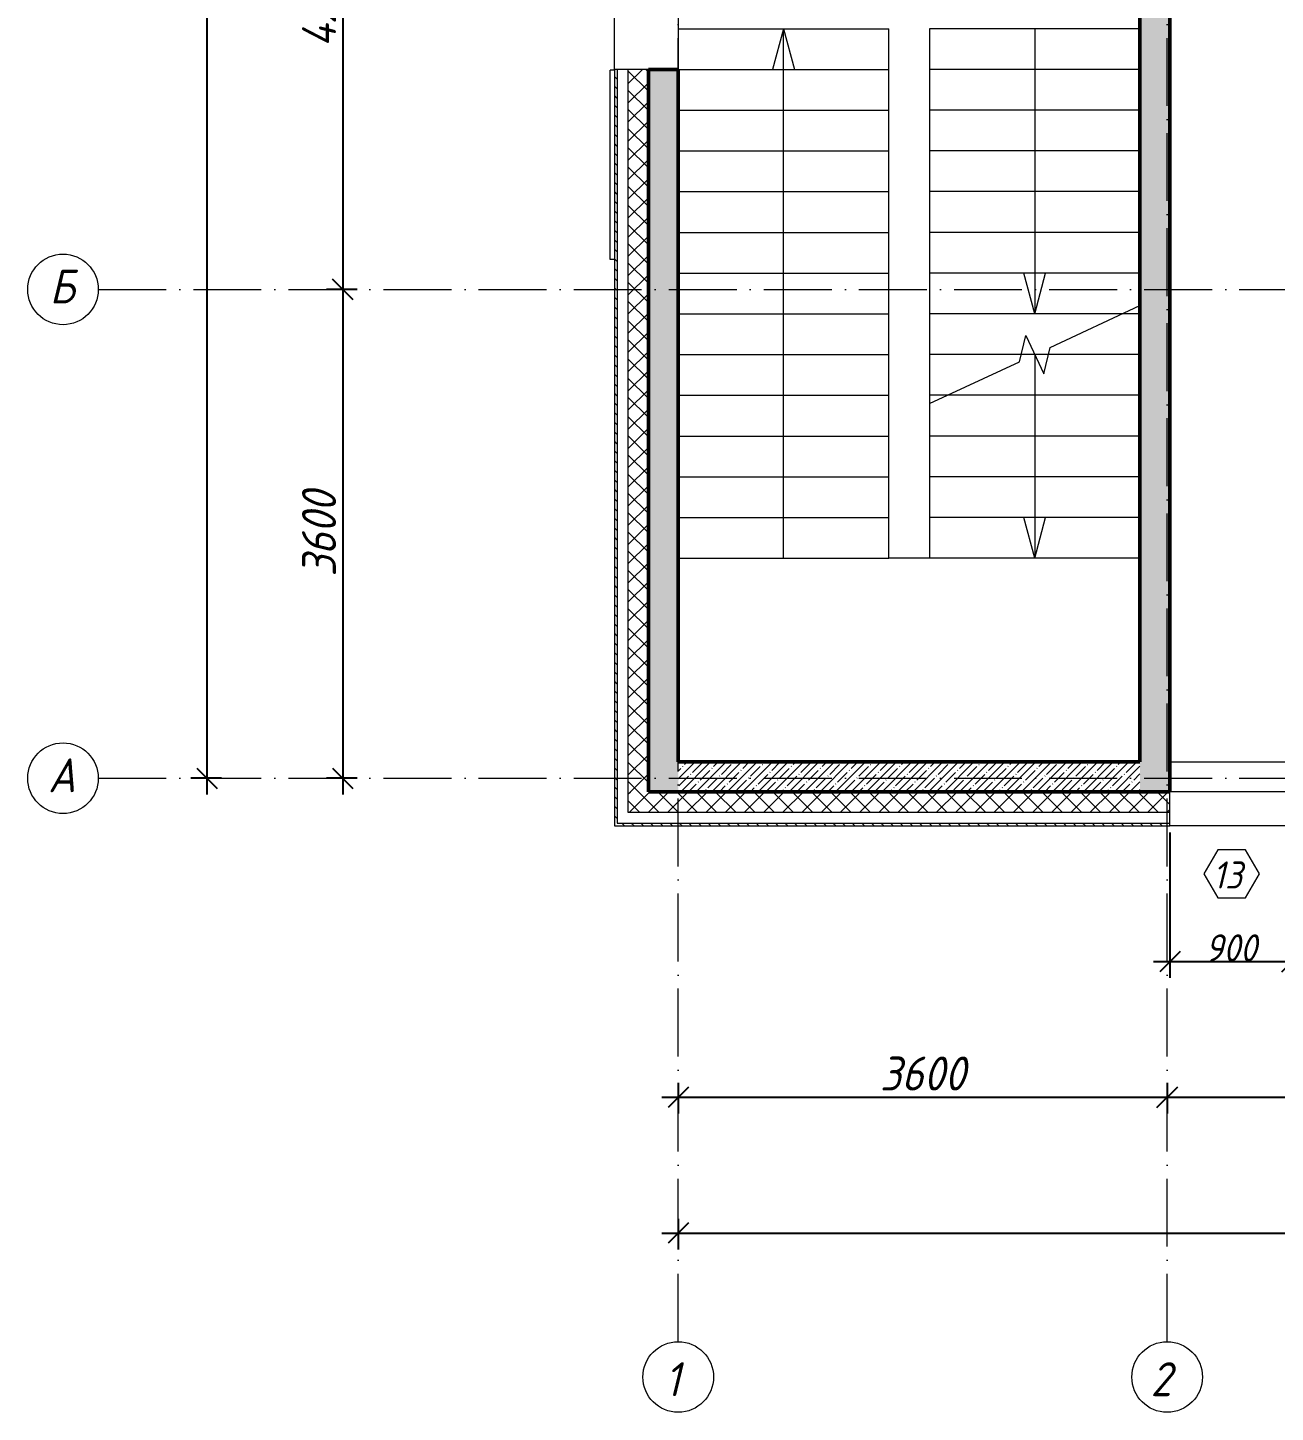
# Model space of a CAD drawing. Header units: millimetres. Extents: x -6064 to 178764, y -5836 to 29924.
# Drawn here: x -4680 to 4506, y -4670 to 5527 of the extents above; entities that cross this region are included whole.
import ezdxf

# ---------------------------------------------------------------- set-up
doc = ezdxf.new("R2010")
doc.units = ezdxf.units.MM
doc.linetypes.add('50_200_ШТРИХ_1Т_ш5_п1_п1_', pattern=[700, 500, -100, 0, -100])
doc.layers.add('A-ANNO-DIMS', color=7, linetype='Continuous')
for name, color, linetype, lineweight in [('A-GLAZ-IDEN', 7, 'Continuous', 9), ('A-WALL-3', 7, 'Continuous', 50), ('A-WALL-4', 7, 'Continuous', 9), ('A-WALL-FNSH-1', 7, 'Continuous', 9), ('A-WALL-PATT-1', 7, 'Continuous', 5), ('I-WALL', 7, 'Continuous', 5), ('S-STRS-1', 7, 'Continuous', 9), ('S-STRS-ANNO', 7, 'Continuous', 5), ('S-STRS-MBND', 7, 'Continuous', 9), ('Оси', 7, 'Continuous', 9), ('Оси-1', 7, '50_200_ШТРИХ_1Т_ш5_п1_п1_', 9)]:
    doc.layers.add(name, color=color, linetype=linetype, lineweight=lineweight)
doc.styles.add('ISOCPEUR_I', font='isocpeui.ttf', dxfattribs={"width": 0.9, "height": 250})
doc.styles.add('ISOCPEUR_I_2', font='isocpeui.ttf', dxfattribs={"width": 0.9, "height": 200})
doc.dimstyles.new('ISO-2_0_0_9К_СРЕДНИЙ_2', dxfattribs={"dimscale": 304.8, "dimtxt": 199.196235, "dimasz": 0.492126, "dimexe": 0.393701, "dimexo": 0, "dimgap": 0, "dimtad": 1, "dimdec": 0, "dimzin": 0, "dimdsep": 46, "dimtxsty": 'ISOCPEUR_I_2', "dimblk1": 'OBLIQUE', "dimblk2": 'OBLIQUE', "dimsah": 1, "dimcen": 0.09, "dimdle": 0.393701, "dimazin": 0, "dimtfac": 1, "dimtdec": 4, "dimtix": 1, "dimtmove": 0, "dimatfit": 3, "dimfxl": 1, "dimtvp": 1, "dimtolj": 1, "dimtzin": 0, "dimarcsym": 2})
doc.dimstyles.new('ISO-2_5_0_9К_БОЛЬШОЙ__с_подложкой_', dxfattribs={"dimscale": 304.8, "dimtxt": 248.995294, "dimasz": 0.492126, "dimexe": 0.393701, "dimexo": 0, "dimgap": 0.164042, "dimtad": 1, "dimdec": 0, "dimzin": 0, "dimdsep": 46, "dimtxsty": 'ISOCPEUR_I', "dimblk1": 'OBLIQUE', "dimblk2": 'OBLIQUE', "dimsah": 1, "dimcen": 0.09, "dimdle": 0.393701, "dimazin": 0, "dimtfac": 1, "dimtdec": 4, "dimtix": 1, "dimtmove": 0, "dimatfit": 3, "dimfxl": 1, "dimtvp": 1, "dimtfill": 1, "dimtolj": 1, "dimtzin": 0, "dimarcsym": 2})
doc.dimstyles.new('ISO-2_5_0_9К_БОЛЬШОЙ__с_подложкой__2', dxfattribs={"dimscale": 304.8, "dimtxt": 248.995294, "dimasz": 0.492126, "dimexe": 0.393701, "dimexo": 0, "dimgap": 0.164042, "dimtad": 1, "dimdec": 0, "dimzin": 0, "dimdsep": 46, "dimtxsty": 'ISOCPEUR_I', "dimblk1": 'OBLIQUE', "dimblk2": 'OBLIQUE', "dimsah": 1, "dimcen": 0.09, "dimdle": 0.393701, "dimazin": 0, "dimtfac": 1, "dimtdec": 4, "dimtix": 1, "dimtmove": 2, "dimatfit": 3, "dimfxl": 1, "dimtvp": 1, "dimtfill": 1, "dimtolj": 1, "dimtzin": 0, "dimarcsym": 2})
pattern_1 = [(135, (0, 0), (-35.35534, -35.35534), [])]
pattern_2 = [(45, (0, 0), (-70.71068, 70.71068), []), (135, (0, 0), (-70.71068, -70.71068), [])]
pattern_3 = [(45, (0, 0), (-57.0246, 57.0246), []), (45, (57.025, 0), (-57.0246, 57.0246), [100.806, -20.161, 3.353, -16.808])]

# ---------------------------------------------------------------- blocks, each defined once
blk = doc.blocks.new('Ось сетки - Круг_Ø6_00__ISO-2_5_0_9K_ кружки поменьше-23056867-АР1_1_Кладочный план 2 этажа')
at = {"layer": 'Оси'}
blk.add_circle((0, 0), 2.6, dxfattribs=at)
blk = doc.blocks.new('_Oblique')
at = {"color": 0, "linetype": 'ByBlock', "lineweight": -2}
blk.add_line((-0.5, -0.5), (0.5, 0.5), dxfattribs=at)
blk = doc.blocks.new('DIMBLOCK59-АР1_1_Кладочный план 2 этажа')
at = {"layer": 'A-ANNO-DIMS', "color": 0, "lineweight": -2, "transparency": 16777216}
for p, q in [((-2360, 7920), (-2360, 3480)), ((-2254, 7800), (-2480, 7800)), ((-2254, 3600), (-2480, 3600))]:
    blk.add_line(p, q, dxfattribs=at)
at = {"layer": 'Defpoints', "color": 0, "transparency": 16777216}
for p in [(-2254, 7800), (-2360, 3600), (-2254, 3600)]:
    blk.add_point(p, dxfattribs=at)
at = {"layer": 'A-ANNO-DIMS', "color": 0, "lineweight": -2, "transparency": 16777216, "xscale": 150, "yscale": 150, "zscale": 150}
for p, rotation in [((-2360, 7800), 90), ((-2360, 3600), 270)]:
    blk.add_blockref('_Oblique', p, dxfattribs=dict(at, rotation=rotation))
at = {"layer": 'A-ANNO-DIMS', "color": 0, "transparency": 16777216, "insert": (-2535, 5700), "char_height": 250, "width": 781.46, "attachment_point": 5, "rotation": 90, "style": 'ISOCPEUR_I', "bg_fill": 3, "box_fill_scale": 1.1, "bg_fill_color": 256, "bg_fill_true_color": 13158600, "bg_fill_transparency": 0}
blk.add_mtext('\\A1;4200', dxfattribs=at)
blk = doc.blocks.new('DIMBLOCK60-АР1_1_Кладочный план 2 этажа')
at = {"layer": 'A-ANNO-DIMS', "color": 0, "lineweight": -2, "transparency": 16777216}
for p, q in [((-2360, 3720), (-2360, -120)), ((-2254, 3600), (-2480, 3600)), ((-2254, 0), (-2480, 0))]:
    blk.add_line(p, q, dxfattribs=at)
at = {"layer": 'Defpoints', "color": 0, "transparency": 16777216}
for p in [(-2254, 3600), (-2360, 0), (-2254, 0)]:
    blk.add_point(p, dxfattribs=at)
at = {"layer": 'A-ANNO-DIMS', "color": 0, "lineweight": -2, "transparency": 16777216, "xscale": 150, "yscale": 150, "zscale": 150}
for p, rotation in [((-2360, 3600), 90), ((-2360, 0), 270)]:
    blk.add_blockref('_Oblique', p, dxfattribs=dict(at, rotation=rotation))
at = {"layer": 'A-ANNO-DIMS', "color": 0, "transparency": 16777216, "insert": (-2535, 1800), "char_height": 250, "width": 758.48, "attachment_point": 5, "rotation": 90, "style": 'ISOCPEUR_I', "bg_fill": 3, "box_fill_scale": 1.1, "bg_fill_color": 256, "bg_fill_true_color": 13158600, "bg_fill_transparency": 0}
blk.add_mtext('\\A1;3600', dxfattribs=at)
blk = doc.blocks.new('DIMBLOCK61-АР1_1_Кладочный план 2 этажа')
at = {"layer": 'A-ANNO-DIMS', "color": 0, "lineweight": -2, "transparency": 16777216}
for p, q in [((-3360, 27120), (-3360, -120)), ((-3254, 27000), (-3480, 27000)), ((-3254, 0), (-3480, 0))]:
    blk.add_line(p, q, dxfattribs=at)
at = {"layer": 'Defpoints', "color": 0, "transparency": 16777216}
for p in [(-3254, 27000), (-3360, 0), (-3254, 0)]:
    blk.add_point(p, dxfattribs=at)
at = {"layer": 'A-ANNO-DIMS', "color": 0, "lineweight": -2, "transparency": 16777216, "xscale": 150, "yscale": 150, "zscale": 150}
for p, rotation in [((-3360, 27000), 90), ((-3360, 0), 270)]:
    blk.add_blockref('_Oblique', p, dxfattribs=dict(at, rotation=rotation))
at = {"layer": 'A-ANNO-DIMS', "color": 0, "transparency": 16777216, "insert": (-3537, 13500), "char_height": 250, "width": 948.1, "attachment_point": 5, "rotation": 90, "style": 'ISOCPEUR_I', "bg_fill": 3, "box_fill_scale": 1.1, "bg_fill_color": 256, "bg_fill_true_color": 13158600, "bg_fill_transparency": 0}
blk.add_mtext('\\A1;27000', dxfattribs=at)
blk = doc.blocks.new('DIMBLOCK76-АР1_1_Кладочный план 2 этажа')
at = {"layer": 'A-ANNO-DIMS', "color": 0, "lineweight": -2, "transparency": 16777216}
for p, q in [((3730, -400), (3730, -1470)), ((4630, -400), (4630, -1470)), ((3610, -1350), (4750, -1350))]:
    blk.add_line(p, q, dxfattribs=at)
at = {"layer": 'Defpoints', "color": 0, "transparency": 16777216}
for p in [(3730, -400), (4630, -400), (4630, -1350)]:
    blk.add_point(p, dxfattribs=at)
at = {"layer": 'A-ANNO-DIMS', "color": 0, "lineweight": -2, "transparency": 16777216, "xscale": 150, "yscale": 150, "zscale": 150, "rotation": 180}
blk.add_blockref('_Oblique', (3730, -1350), dxfattribs=at)
at = {"layer": 'A-ANNO-DIMS', "color": 0, "lineweight": -2, "transparency": 16777216, "xscale": 150, "yscale": 150, "zscale": 150}
blk.add_blockref('_Oblique', (4630, -1350), dxfattribs=at)
at = {"layer": 'A-ANNO-DIMS', "color": 0, "transparency": 16777216, "insert": (4180, -1250), "char_height": 200, "width": 455.09, "attachment_point": 5, "style": 'ISOCPEUR_I_2'}
blk.add_mtext('\\A1;900', dxfattribs=at)
blk = doc.blocks.new('DIMBLOCK128-АР1_1_Кладочный план 2 этажа')
at = {"layer": 'A-ANNO-DIMS', "color": 0, "lineweight": -2, "transparency": 16777216}
for p, q in [((110, -2244), (110, -2470)), ((3710, -2244), (3710, -2470)), ((-10, -2350), (3830, -2350))]:
    blk.add_line(p, q, dxfattribs=at)
at = {"layer": 'Defpoints', "color": 0, "transparency": 16777216}
for p in [(110, -2244), (3710, -2244), (3710, -2350)]:
    blk.add_point(p, dxfattribs=at)
at = {"layer": 'A-ANNO-DIMS', "color": 0, "lineweight": -2, "transparency": 16777216, "xscale": 150, "yscale": 150, "zscale": 150, "rotation": 180}
blk.add_blockref('_Oblique', (110, -2350), dxfattribs=at)
at = {"layer": 'A-ANNO-DIMS', "color": 0, "lineweight": -2, "transparency": 16777216, "xscale": 150, "yscale": 150, "zscale": 150}
blk.add_blockref('_Oblique', (3710, -2350), dxfattribs=at)
at = {"layer": 'A-ANNO-DIMS', "color": 0, "transparency": 16777216, "insert": (1910, -2175), "char_height": 250, "width": 758.48, "attachment_point": 5, "style": 'ISOCPEUR_I', "bg_fill": 3, "box_fill_scale": 1.1, "bg_fill_color": 256, "bg_fill_true_color": 13158600, "bg_fill_transparency": 0}
blk.add_mtext('\\A1;3600', dxfattribs=at)
blk = doc.blocks.new('DIMBLOCK129-АР1_1_Кладочный план 2 этажа')
at = {"layer": 'A-ANNO-DIMS', "color": 0, "lineweight": -2, "transparency": 16777216}
for p, q in [((3710, -2244), (3710, -2470)), ((8010, -2244), (8010, -2470)), ((3590, -2350), (8130, -2350))]:
    blk.add_line(p, q, dxfattribs=at)
at = {"layer": 'Defpoints', "color": 0, "transparency": 16777216}
for p in [(3710, -2244), (8010, -2244), (8010, -2350)]:
    blk.add_point(p, dxfattribs=at)
at = {"layer": 'A-ANNO-DIMS', "color": 0, "lineweight": -2, "transparency": 16777216, "xscale": 150, "yscale": 150, "zscale": 150, "rotation": 180}
blk.add_blockref('_Oblique', (3710, -2350), dxfattribs=at)
at = {"layer": 'A-ANNO-DIMS', "color": 0, "lineweight": -2, "transparency": 16777216, "xscale": 150, "yscale": 150, "zscale": 150}
blk.add_blockref('_Oblique', (8010, -2350), dxfattribs=at)
at = {"layer": 'A-ANNO-DIMS', "color": 0, "transparency": 16777216, "insert": (5860, -2175), "char_height": 250, "width": 781.46, "attachment_point": 5, "style": 'ISOCPEUR_I', "bg_fill": 3, "box_fill_scale": 1.1, "bg_fill_color": 256, "bg_fill_true_color": 13158600, "bg_fill_transparency": 0}
blk.add_mtext('\\A1;4300', dxfattribs=at)
blk = doc.blocks.new('DIMBLOCK169-АР1_1_Кладочный план 2 этажа')
at = {"layer": 'A-ANNO-DIMS', "color": 0, "lineweight": -2, "transparency": 16777216}
for p, q in [((110, -3244), (110, -3470)), ((125010, -3244), (125010, -3470)), ((-10, -3350), (60786, -3350)), ((125130, -3350), (61788, -3350))]:
    blk.add_line(p, q, dxfattribs=at)
at = {"layer": 'Defpoints', "color": 0, "transparency": 16777216}
for p in [(110, -3244), (125010, -3244), (125010, -3350)]:
    blk.add_point(p, dxfattribs=at)
at = {"layer": 'A-ANNO-DIMS', "color": 0, "lineweight": -2, "transparency": 16777216, "xscale": 150, "yscale": 150, "zscale": 150, "rotation": 180}
blk.add_blockref('_Oblique', (110, -3350), dxfattribs=at)
at = {"layer": 'A-ANNO-DIMS', "color": 0, "lineweight": -2, "transparency": 16777216, "xscale": 150, "yscale": 150, "zscale": 150}
blk.add_blockref('_Oblique', (125010, -3350), dxfattribs=at)
at = {"layer": 'A-ANNO-DIMS', "color": 0, "transparency": 16777216, "insert": (60735, -2973), "char_height": 250, "width": 1103.24, "attachment_point": 1, "line_spacing_factor": 1.149209, "style": 'ISOCPEUR_I', "bg_fill": 3, "box_fill_scale": 1.1, "bg_fill_color": 256, "bg_fill_true_color": 13158600, "bg_fill_transparency": 0}
blk.add_mtext('\\A1;124900', dxfattribs=at)
blk = doc.blocks.new('AAR_СКБ_Марка_Окна_Перемычка и проем - Марка проема-25443838-АР1_1_Кладочный план 2 этажа')
at = {"layer": 'A-GLAZ-IDEN'}
for p, q in [((-0.97, -0.98), (-1.99, -2.75)), ((1.07, -0.98), (-0.97, -0.98)), ((2.09, -2.75), (1.07, -0.98)), ((-1.99, -2.75), (-0.97, -4.51)), ((1.07, -4.51), (2.09, -2.75)), ((-0.97, -4.51), (1.07, -4.51))]:
    blk.add_line(p, q, dxfattribs=at)

msp = doc.modelspace()

# ---------------------------------------------------------------- hatches: boundary and pattern name
at = {"layer": 'A-WALL-PATT-1'}
h = msp.add_hatch(dxfattribs=at)
h.set_pattern_fill('FP_23', color=256, style=0, pattern_type=2)
h.set_pattern_definition(pattern_1)
h.paths.add_polyline_path([(-360, -330), (-340, -330), (-340, 5220), (-360, 5220), (-360, -250)], flags=0)
h.paths.add_polyline_path([(-360, 7320), (-340, 7320), (-340, 8600), (-360, 8600)], flags=0)
h.paths.add_polyline_path([(-340, 10700), (-340, 11600), (-360, 11600), (-360, 10700)], flags=0)
h.paths.add_polyline_path([(-360, 13200), (-340, 13200), (-340, 15353), (-360, 15353), (-360, 15097.8)], flags=0)
h = msp.add_hatch(dxfattribs=at)
h.set_pattern_fill('FP_11', color=256, style=0, pattern_type=2)
h.set_pattern_definition(pattern_2)
h.paths.add_polyline_path([(-260, -100), (-110, -100), (-110, 5220), (-260, 5220), (-260, 110.9)], flags=0)
h.paths.add_polyline_path([(-260, 7320), (-110, 7320), (-110, 8531), (-116, 8531), (-116, 8600), (-260, 8600), (-260, 8531)], flags=0)
h.paths.add_polyline_path([(-116, 10700), (-116, 10769), (-110, 10769), (-110, 11531), (-116, 11531), (-116, 11600), (-260, 11600), (-260, 10700)], flags=0)
h.paths.add_polyline_path([(-116, 13200), (-116, 13269), (-110, 13269), (-110, 15350), (-260, 15350), (-260, 13200)], flags=0)
h = msp.add_hatch(dxfattribs=at)
h.set_pattern_fill('FP_7', color=256, style=0, pattern_type=2)
h.set_pattern_definition(pattern_3)
h.paths.add_polyline_path([(-110, -100), (110, -100), (110, 5220), (-110, 5220), (-110, 110.9)], flags=0)
h.paths.add_polyline_path([(110, 7320), (110, 7900), (-110, 7900), (-110, 7320), (-99.6, 7320)], flags=0)
h = msp.add_hatch(dxfattribs=at)
h.set_pattern_fill('FP_7', color=256, style=0, pattern_type=2)
h.set_pattern_definition(pattern_3)
h.paths.add_polyline_path([(3730, -100), (3730, 7900), (3510, 7900), (3510, -100)], flags=0)
h = msp.add_hatch(dxfattribs=at)
h.set_pattern_fill('FP_7', color=256, style=0, pattern_type=2)
h.set_pattern_definition(pattern_3)
h.paths.add_polyline_path([(110, -100), (3510, -100), (3510, 120), (110, 120), (110, 110.9)], flags=0)
h = msp.add_hatch(dxfattribs=at)
h.set_pattern_fill('FP_11', color=256, style=0, pattern_type=2)
h.set_pattern_definition(pattern_2)
h.paths.add_polyline_path([(71560, -250), (75700, -250), (75700, -100), (71560, -100)], flags=0)
h.paths.add_polyline_path([(68852.3, -250), (70660, -250), (70660, -100), (67060, -100), (67060, -250)], flags=0)
h.paths.add_polyline_path([(56410, -250), (57160, -250), (57159.5, -106), (57091, -106), (57091, -100), (56410, -100)], flags=0)
h.paths.add_polyline_path([(60910, -250), (62060, -250), (62059.5, -106), (61991, -106), (61991, -100), (60910, -100), (60910, -106)], flags=0)
h.paths.add_polyline_path([(53297, -250), (53310, -250), (53309.5, -106), (53241, -106), (53241, -100), (51910, -100), (51910, -250), (53241, -250)], flags=0)
h.paths.add_polyline_path([(24830, -250), (26409.7, -250), (26409.2, -106), (26340.7, -106), (26340.7, -100), (24899, -100), (24899, -106), (24830, -106)], flags=0)
h.paths.add_polyline_path([(34839, -250), (35890, -250), (35889.5, -106), (35821, -106), (35821, -100), (34839, -100), (34839, -106), (34770, -106), (34770, -250)], flags=0)
h.paths.add_polyline_path([(43660, -250), (43659.5, -106), (43591, -106), (43591, -100), (42729, -100), (42729, -106), (42660, -106), (42660, -250), (42729, -250)], flags=0)
h.paths.add_polyline_path([(22661, -250), (22730, -250), (22729.5, -106), (22661, -106), (22661, -100), (21679, -100), (21679, -106), (21610, -106), (21610, -250)], flags=0)
h.paths.add_polyline_path([(17260, -250), (17260, -100), (16179, -100), (16179, -106), (16110, -106), (16110, -250), (16755.3, -250)], flags=0)
h.paths.add_polyline_path([(3730, -250), (3730, -100), (-260, -100), (-260, -250)], flags=0)
h.paths.add_polyline_path([(8260, -250), (8260, -100), (7549, -100), (7549, -106), (7480, -106), (7480, -250), (7660, -250)], flags=0)
h = msp.add_hatch(dxfattribs=at)
h.set_pattern_fill('FP_23', color=256, style=0, pattern_type=2)
h.set_pattern_definition(pattern_1)
h.paths.add_polyline_path([(75850, -350), (75930, -350), (75930, -330), (71560, -330), (71560, -350), (75700, -350)], flags=0)
h.paths.add_polyline_path([(70660, -350), (70660, -330), (67060, -330), (67060, -350), (68852.3, -350)], flags=0)
h.paths.add_polyline_path([(62060, -350), (62060, -330), (60910, -330), (60910, -350)], flags=0)
h.paths.add_polyline_path([(56594.2, -350), (57160, -350), (57160, -330), (56410, -330), (56410, -350)], flags=0)
h.paths.add_polyline_path([(51910, -350), (53310, -350), (53310, -330), (51910, -330)], flags=0)
h.paths.add_polyline_path([(34770, -350), (35890, -350), (35890, -330), (34770, -330)], flags=0)
h.paths.add_polyline_path([(42660, -350), (43660, -350), (43660, -330), (42660, -330)], flags=0)
h.paths.add_polyline_path([(26409.7, -350), (26409.7, -330), (24830, -330), (24830, -350)], flags=0)
h.paths.add_polyline_path([(16755.3, -350), (17260, -350), (17260, -330), (16110, -330), (16110, -350)], flags=0)
h.paths.add_polyline_path([(7480, -350), (8260, -350), (8260, -330), (7480, -330)], flags=0)
h.paths.add_polyline_path([(22730, -350), (22730, -330), (21610, -330), (21610, -350)], flags=0)
h.paths.add_polyline_path([(3730, -350), (3730, -330), (-360, -330), (-360, -350)], flags=0)

# ---------------------------------------------------------------- linework, layer by layer
at = {"layer": 'A-WALL-3'}
for p, q in [((3510, 7680), (3510, 120)), ((3730, -100), (3730, 7700)), ((110, 5220), (-110, 5220)), ((-110, 5220), (-110, -100)), ((110, 120), (110, 5220)), ((3510, 120), (110, 120)), ((-110, -100), (3730, -100))]:
    msp.add_line(p, q, dxfattribs=at)
at = {"layer": 'A-WALL-4'}
for p, q in [((-360, 5220), (-360, 7320)), ((-110, 5220), (-340, 5220)), ((-340, 5220), (-340, -330)), ((-260, 5220), (-260, -250)), ((4624, -100), (3730, -100)), ((3730, -330), (3730, -100)), ((-260, -250), (3730, -250)), ((-340, -330), (3730, -330)), ((4630, -350), (3730, -350))]:
    msp.add_line(p, q, dxfattribs=at)
at = {"layer": 'A-WALL-FNSH-1'}
for p, q in [((-340, 5220), (-360, 5220)), ((-360, 5220), (-360, -350)), ((-360, -350), (3730, -350)), ((3730, -350), (3730, -330))]:
    msp.add_line(p, q, dxfattribs=at)
at = {"layer": 'I-WALL'}
for p, q in [((110, 7320), (110, 5220)), ((-390, 3820), (-390, 5214)), ((-360, 5214), (-390, 5214)), ((-360, 3820), (-390, 3820)), ((3730, 120), (7660, 120))]:
    msp.add_line(p, q, dxfattribs=at)
at = {"layer": 'S-STRS-1'}
for p, q in [((110, 5520), (1660, 5520)), ((1660, 5220), (1660, 5520)), ((3510, 5520), (1960, 5520)), ((1960, 5520), (1960, 5220)), ((3510, 5520), (1960, 5520)), ((110, 5220), (1660, 5220)), ((110, 5220), (1660, 5220)), ((1660, 4920), (1660, 5220)), ((1960, 5220), (1960, 4920)), ((3510, 5220), (1960, 5220)), ((3510, 5220), (1960, 5220)), ((110, 4920), (1660, 4920)), ((110, 4920), (1660, 4920)), ((1660, 4620), (1660, 4920)), ((1960, 4920), (1960, 4620)), ((3510, 4920), (1960, 4920)), ((3510, 4920), (1960, 4920)), ((110, 4620), (1660, 4620)), ((110, 4620), (1660, 4620)), ((1660, 4320), (1660, 4620)), ((1960, 4620), (1960, 4320)), ((3510, 4620), (1960, 4620)), ((3510, 4620), (1960, 4620)), ((110, 4320), (1660, 4320)), ((110, 4320), (1660, 4320)), ((1660, 4020), (1660, 4320)), ((1960, 4320), (1960, 4020)), ((3510, 4320), (1960, 4320)), ((3510, 4320), (1960, 4320)), ((110, 4020), (1660, 4020)), ((110, 4020), (1660, 4020)), ((1660, 3720), (1660, 4020)), ((1960, 4020), (1960, 3720)), ((3510, 4020), (1960, 4020)), ((3510, 4020), (1960, 4020)), ((110, 3720), (1660, 3720)), ((110, 3720), (1660, 3720)), ((1660, 3420), (1660, 3720)), ((1960, 3720), (1960, 3420)), ((3510, 3720), (1960, 3720)), ((3510, 3720), (1960, 3720)), ((110, 3420), (1660, 3420)), ((110, 3420), (1660, 3420)), ((1660, 3120), (1660, 3420)), ((1960, 3420), (1960, 3120)), ((3378.4, 3420), (1960, 3420)), ((3378.4, 3420), (1960, 3420)), ((3510, 3420), (3378.4, 3420)), ((3510, 3420), (3378.4, 3420)), ((110, 3120), (1660, 3120)), ((110, 3120), (1660, 3120)), ((1660, 2820), (1660, 3120)), ((1960, 3120), (1960, 2820)), ((2634.6, 3120), (1960, 3120)), ((2634.6, 3120), (1960, 3120)), ((2735, 3120), (2634.6, 3120)), ((2735, 3120), (2634.6, 3120)), ((2835.4, 3120), (2735, 3120)), ((2835.4, 3120), (2735, 3120)), ((3510, 3120), (2835.4, 3120)), ((3510, 3120), (2835.4, 3120)), ((110, 2820), (1660, 2820)), ((110, 2820), (1660, 2820)), ((1660, 2520), (1660, 2820)), ((1960, 2820), (1960, 2758.6)), ((2091.6, 2820), (1960, 2820)), ((2091.6, 2820), (1960, 2820)), ((1960, 2758.6), (1960, 2520)), ((3510, 2820), (2091.6, 2820)), ((3510, 2820), (2091.6, 2820)), ((110, 2520), (1660, 2520)), ((110, 2520), (1660, 2520)), ((1660, 2220), (1660, 2520)), ((1960, 2520), (1960, 2220)), ((3510, 2520), (1960, 2520)), ((3510, 2520), (1960, 2520)), ((110, 2220), (1660, 2220)), ((110, 2220), (1660, 2220)), ((1660, 1920), (1660, 2220)), ((1960, 2220), (1960, 1920)), ((3510, 2220), (1960, 2220)), ((3510, 2220), (1960, 2220)), ((110, 1920), (1660, 1920)), ((110, 1920), (1660, 1920)), ((1660, 1620), (1660, 1920)), ((1960, 1920), (1960, 1620)), ((3510, 1920), (1960, 1920)), ((3510, 1920), (1960, 1920)), ((110, 1620), (1660, 1620)), ((110, 1620), (1660, 1620)), ((1960, 1620), (1660, 1620)), ((3510, 1620), (1960, 1620)), ((3510, 1620), (1960, 1620))]:
    msp.add_line(p, q, dxfattribs=at)
at = {"layer": 'S-STRS-ANNO'}
for p, q in [((885, 5520), (804.6, 5220)), ((885, 5220), (885, 5520)), ((885, 5520), (965.4, 5220)), ((2735, 5520), (2735, 5220)), ((885, 4920), (885, 5220)), ((2735, 5220), (2735, 4920)), ((885, 4620), (885, 4920)), ((2735, 4920), (2735, 4620)), ((885, 4320), (885, 4620)), ((2735, 4620), (2735, 4320)), ((885, 4020), (885, 4320)), ((2735, 4320), (2735, 4020)), ((885, 3720), (885, 4020)), ((2735, 4020), (2735, 3720)), ((885, 3420), (885, 3720)), ((2735, 3420), (2654.6, 3720)), ((2735, 3720), (2735, 3420)), ((2735, 3420), (2815.4, 3720)), ((885, 3120), (885, 3420)), ((885, 2820), (885, 3120)), ((2735, 3120), (2735, 2820)), ((885, 2520), (885, 2820)), ((2735, 2820), (2735, 2520)), ((885, 2220), (885, 2520)), ((2735, 2520), (2735, 2220)), ((885, 1920), (885, 2220)), ((2735, 2220), (2735, 1920)), ((885, 1620), (885, 1920)), ((2735, 1620), (2654.6, 1920)), ((2735, 1920), (2735, 1620)), ((2735, 1620), (2815.4, 1920))]:
    msp.add_line(p, q, dxfattribs=at)
at = {"layer": 'S-STRS-MBND'}
for p, q in [((2848.3, 3172.8), (3510, 3481.4)), ((2621.7, 3067.2), (2669, 3261.6)), ((2669, 3261.6), (2801, 2978.4)), ((2801, 2978.4), (2848.3, 3172.8)), ((1960, 2758.6), (2621.7, 3067.2))]:
    msp.add_line(p, q, dxfattribs=at)
at = {"layer": 'Оси-1'}
for p, q in [((110, -4150), (110, 28636.9)), ((3710, -4150), (3710, 28636.9)), ((-4160, 3600), (125951.6, 3600)), ((-4160, 0), (125951.6, 0))]:
    msp.add_line(p, q, dxfattribs=at)

# ---------------------------------------------------------------- block references
at = {"layer": 'A-GLAZ-IDEN', "xscale": 99.99999999999993, "yscale": 99.99999999999993, "zscale": 99.99999999999993}
msp.add_blockref('AAR_СКБ_Марка_Окна_Перемычка и проем - Марка проема-25443838-АР1_1_Кладочный план 2 этажа', (4180, -430), dxfattribs=at)
at = {"layer": 'Оси', "xscale": 99.99999999999993, "yscale": 99.99999999999993, "zscale": 99.99999999999993, "rotation": 269.9999999999994}
for p in [(-4420, 3600), (-4420, 0)]:
    msp.add_blockref('Ось сетки - Круг_Ø6_00__ISO-2_5_0_9K_ кружки поменьше-23056867-АР1_1_Кладочный план 2 этажа', p, dxfattribs=at)
at = {"layer": 'Оси', "xscale": 99.99999999999993, "yscale": 99.99999999999993, "zscale": 99.99999999999993}
for p in [(110, -4410), (3710, -4410)]:
    msp.add_blockref('Ось сетки - Круг_Ø6_00__ISO-2_5_0_9K_ кружки поменьше-23056867-АР1_1_Кладочный план 2 этажа', p, dxfattribs=at)

# ---------------------------------------------------------------- texts
at = {"layer": 'A-GLAZ-IDEN', "insert": (4046.1, -612.7), "char_height": 200, "width": 274.177, "attachment_point": 1, "style": 'ISOCPEUR_I_2'}
msp.add_mtext('13', dxfattribs=at)
at = {"layer": 'Оси', "char_height": 250, "attachment_point": 1, "style": 'ISOCPEUR_I'}
for s, insert, width in [('\\fISOCPEUR|b0|i1|c204|p34|;\\W.9;Б', (-4518, 3746.6), 223.671), ('\\fISOCPEUR|b0|i1|c204|p34|;\\W.9;А', (-4529.7, 146.6), 252.532), ('\\fISOCPEUR|b0|i1|c204|p34|;\\W.9;1', (12.2, -4301.2), 144.304), ('\\fISOCPEUR|b0|i1|c204|p34|;\\W.9;2', (3588.3, -4301.2), 202.025)]:
    msp.add_mtext(s, dxfattribs=dict(at, insert=insert, width=width))

# ---------------------------------------------------------------- dimensions: what is measured, and where the dimension line sits
at = {"layer": 'A-ANNO-DIMS'}
dim = msp.add_linear_dim(base=(4630, -1350), p1=(3730, -400), p2=(4630, -400), dimstyle='ISO-2_0_0_9К_СРЕДНИЙ_2', override={"dimpost": '<>', "dimfxl": 900}, dxfattribs=at)
dim.commit()
dim.dimension.update_dxf_attribs({"geometry": 'DIMBLOCK76-АР1_1_Кладочный план 2 этажа', "text_midpoint": (4180, -1250)})

# ---------------------------------------------------------------- next in the draw order: dimensions: what is measured, and where the dimension line sits
for base, p1, p2, override, picture, middle in [((-3360, 0), (-3253.9, 27000), (-3253.9, 0), {"dimpost": '<>', "dimfxl": 26999.999823}, 'DIMBLOCK61-АР1_1_Кладочный план 2 этажа', (-3536.6, 13500)), ((-2359.9, 3600), (-2253.9, 7800), (-2253.9, 3600), {"dimpost": '<>', "dimfxl": 4200}, 'DIMBLOCK59-АР1_1_Кладочный план 2 этажа', (-2534.9, 5700))]:
    dim = msp.add_linear_dim(base=base, p1=p1, p2=p2, angle=90, dimstyle='ISO-2_5_0_9К_БОЛЬШОЙ__с_подложкой_', override=override, dxfattribs=at)
    dim.commit()
    dim.dimension.update_dxf_attribs({"geometry": picture, "text_midpoint": middle})
dim = msp.add_linear_dim(base=(3710, -2350.2), p1=(110, -2244.1), p2=(3710, -2244.1), dimstyle='ISO-2_5_0_9К_БОЛЬШОЙ__с_подложкой_', override={"dimpost": '<>', "dimfxl": 3599.999993}, dxfattribs=at)
dim.commit()
dim.dimension.update_dxf_attribs({"geometry": 'DIMBLOCK128-АР1_1_Кладочный план 2 этажа', "text_midpoint": (1910, -2175.2)})
dim = msp.add_linear_dim(base=(125010, -3349.8), p1=(110, -3243.8), p2=(125010, -3243.8), dimstyle='ISO-2_5_0_9К_БОЛЬШОЙ__с_подложкой__2', override={"dimpost": '<>', "dimfxl": 124899.999966}, dxfattribs=at)
dim.commit()
dim.dimension.update_dxf_attribs({"geometry": 'DIMBLOCK169-АР1_1_Кладочный план 2 этажа', "text_midpoint": (61286.9, -3139.9), "dimtype": 160})

# ---------------------------------------------------------------- next in the draw order: dimensions: what is measured, and where the dimension line sits
dim = msp.add_linear_dim(base=(-2359.9, 0), p1=(-2253.9, 3600), p2=(-2253.9, 0), angle=90, dimstyle='ISO-2_5_0_9К_БОЛЬШОЙ__с_подложкой_', override={"dimpost": '<>', "dimfxl": 3600}, dxfattribs=at)
dim.commit()
dim.dimension.update_dxf_attribs({"geometry": 'DIMBLOCK60-АР1_1_Кладочный план 2 этажа', "text_midpoint": (-2534.9, 1800)})
dim = msp.add_linear_dim(base=(8010, -2350.2), p1=(3710, -2244.1), p2=(8010, -2244.1), dimstyle='ISO-2_5_0_9К_БОЛЬШОЙ__с_подложкой_', override={"dimpost": '<>', "dimfxl": 4299.999972}, dxfattribs=at)
dim.commit()
dim.dimension.update_dxf_attribs({"geometry": 'DIMBLOCK129-АР1_1_Кладочный план 2 этажа', "text_midpoint": (5860, -2175.2)})

doc.saveas('drawing.dxf')
